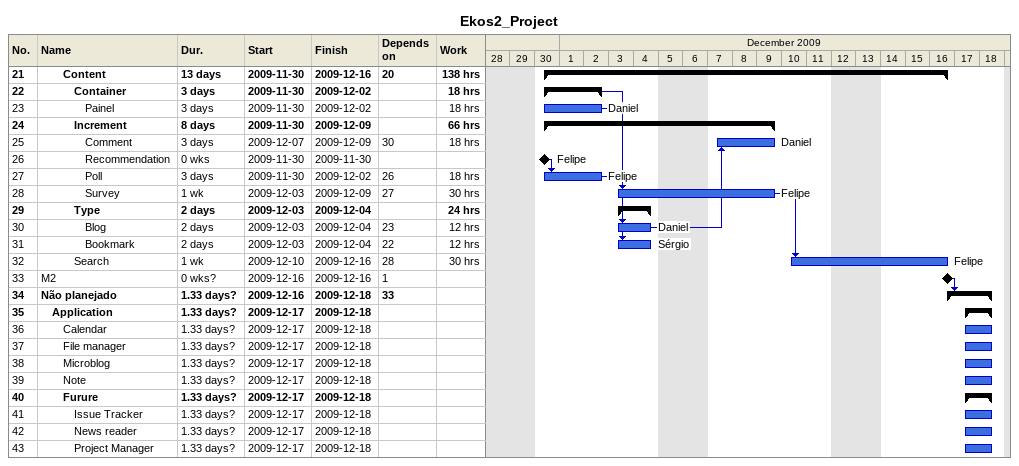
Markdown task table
Ekos2_Project

| ID | Level | Task | Duration | Start | Finish | Predecessors | Resources | Work (h) |
|---|---|---|---|---|---|---|---|---|
| 21 | 3 | **Content** | 13d | 2009-11-30 | 2009-12-16 | 20 |  | 138 |
| 22 | 4 | **Container** | 3d | 2009-11-30 | 2009-12-02 |  |  | 18 |
| 23 | 5 | Painel | 3d | 2009-11-30 | 2009-12-02 |  | Daniel | 18 |
| 24 | 4 | **Increment** | 8d | 2009-11-30 | 2009-12-09 |  |  | 66 |
| 25 | 5 | Comment | 3d | 2009-12-07 | 2009-12-09 | 30 | Daniel | 18 |
| 26 | 5 | Recommendation | 0w | 2009-11-30 | 2009-11-30 |  | Felipe |  |
| 27 | 5 | Poll | 3d | 2009-11-30 | 2009-12-02 | 26 | Felipe | 18 |
| 28 | 5 | Survey | 1w | 2009-12-03 | 2009-12-09 | 27 | Felipe | 30 |
| 29 | 4 | **Type** | 2d | 2009-12-03 | 2009-12-04 |  |  | 24 |
| 30 | 5 | Blog | 2d | 2009-12-03 | 2009-12-04 | 23 | Daniel | 12 |
| 31 | 5 | Bookmark | 2d | 2009-12-03 | 2009-12-04 | 22 | Sérgio | 12 |
| 32 | 4 | Search | 1w | 2009-12-10 | 2009-12-16 | 28 | Felipe | 30 |
| 33 | 1 | M2 | 0w? | 2009-12-16 | 2009-12-16 | 1 |  |  |
| 34 | 1 | **Não planejado** | 1.33d? | 2009-12-16 | 2009-12-18 | 33 |  |  |
| 35 | 2 | **Application** | 1.33d? | 2009-12-17 | 2009-12-18 |  |  |  |
| 36 | 3 | Calendar | 1.33d? | 2009-12-17 | 2009-12-18 |  |  |  |
| 37 | 3 | File manager | 1.33d? | 2009-12-17 | 2009-12-18 |  |  |  |
| 38 | 3 | Microblog | 1.33d? | 2009-12-17 | 2009-12-18 |  |  |  |
| 39 | 3 | Note | 1.33d? | 2009-12-17 | 2009-12-18 |  |  |  |
| 40 | 3 | **Furure** | 1.33d? | 2009-12-17 | 2009-12-18 |  |  |  |
| 41 | 4 | Issue Tracker | 1.33d? | 2009-12-17 | 2009-12-18 |  |  |  |
| 42 | 4 | News reader | 1.33d? | 2009-12-17 | 2009-12-18 |  |  |  |
| 43 | 4 | Project Manager | 1.33d? | 2009-12-17 | 2009-12-18 |  |  |  |
